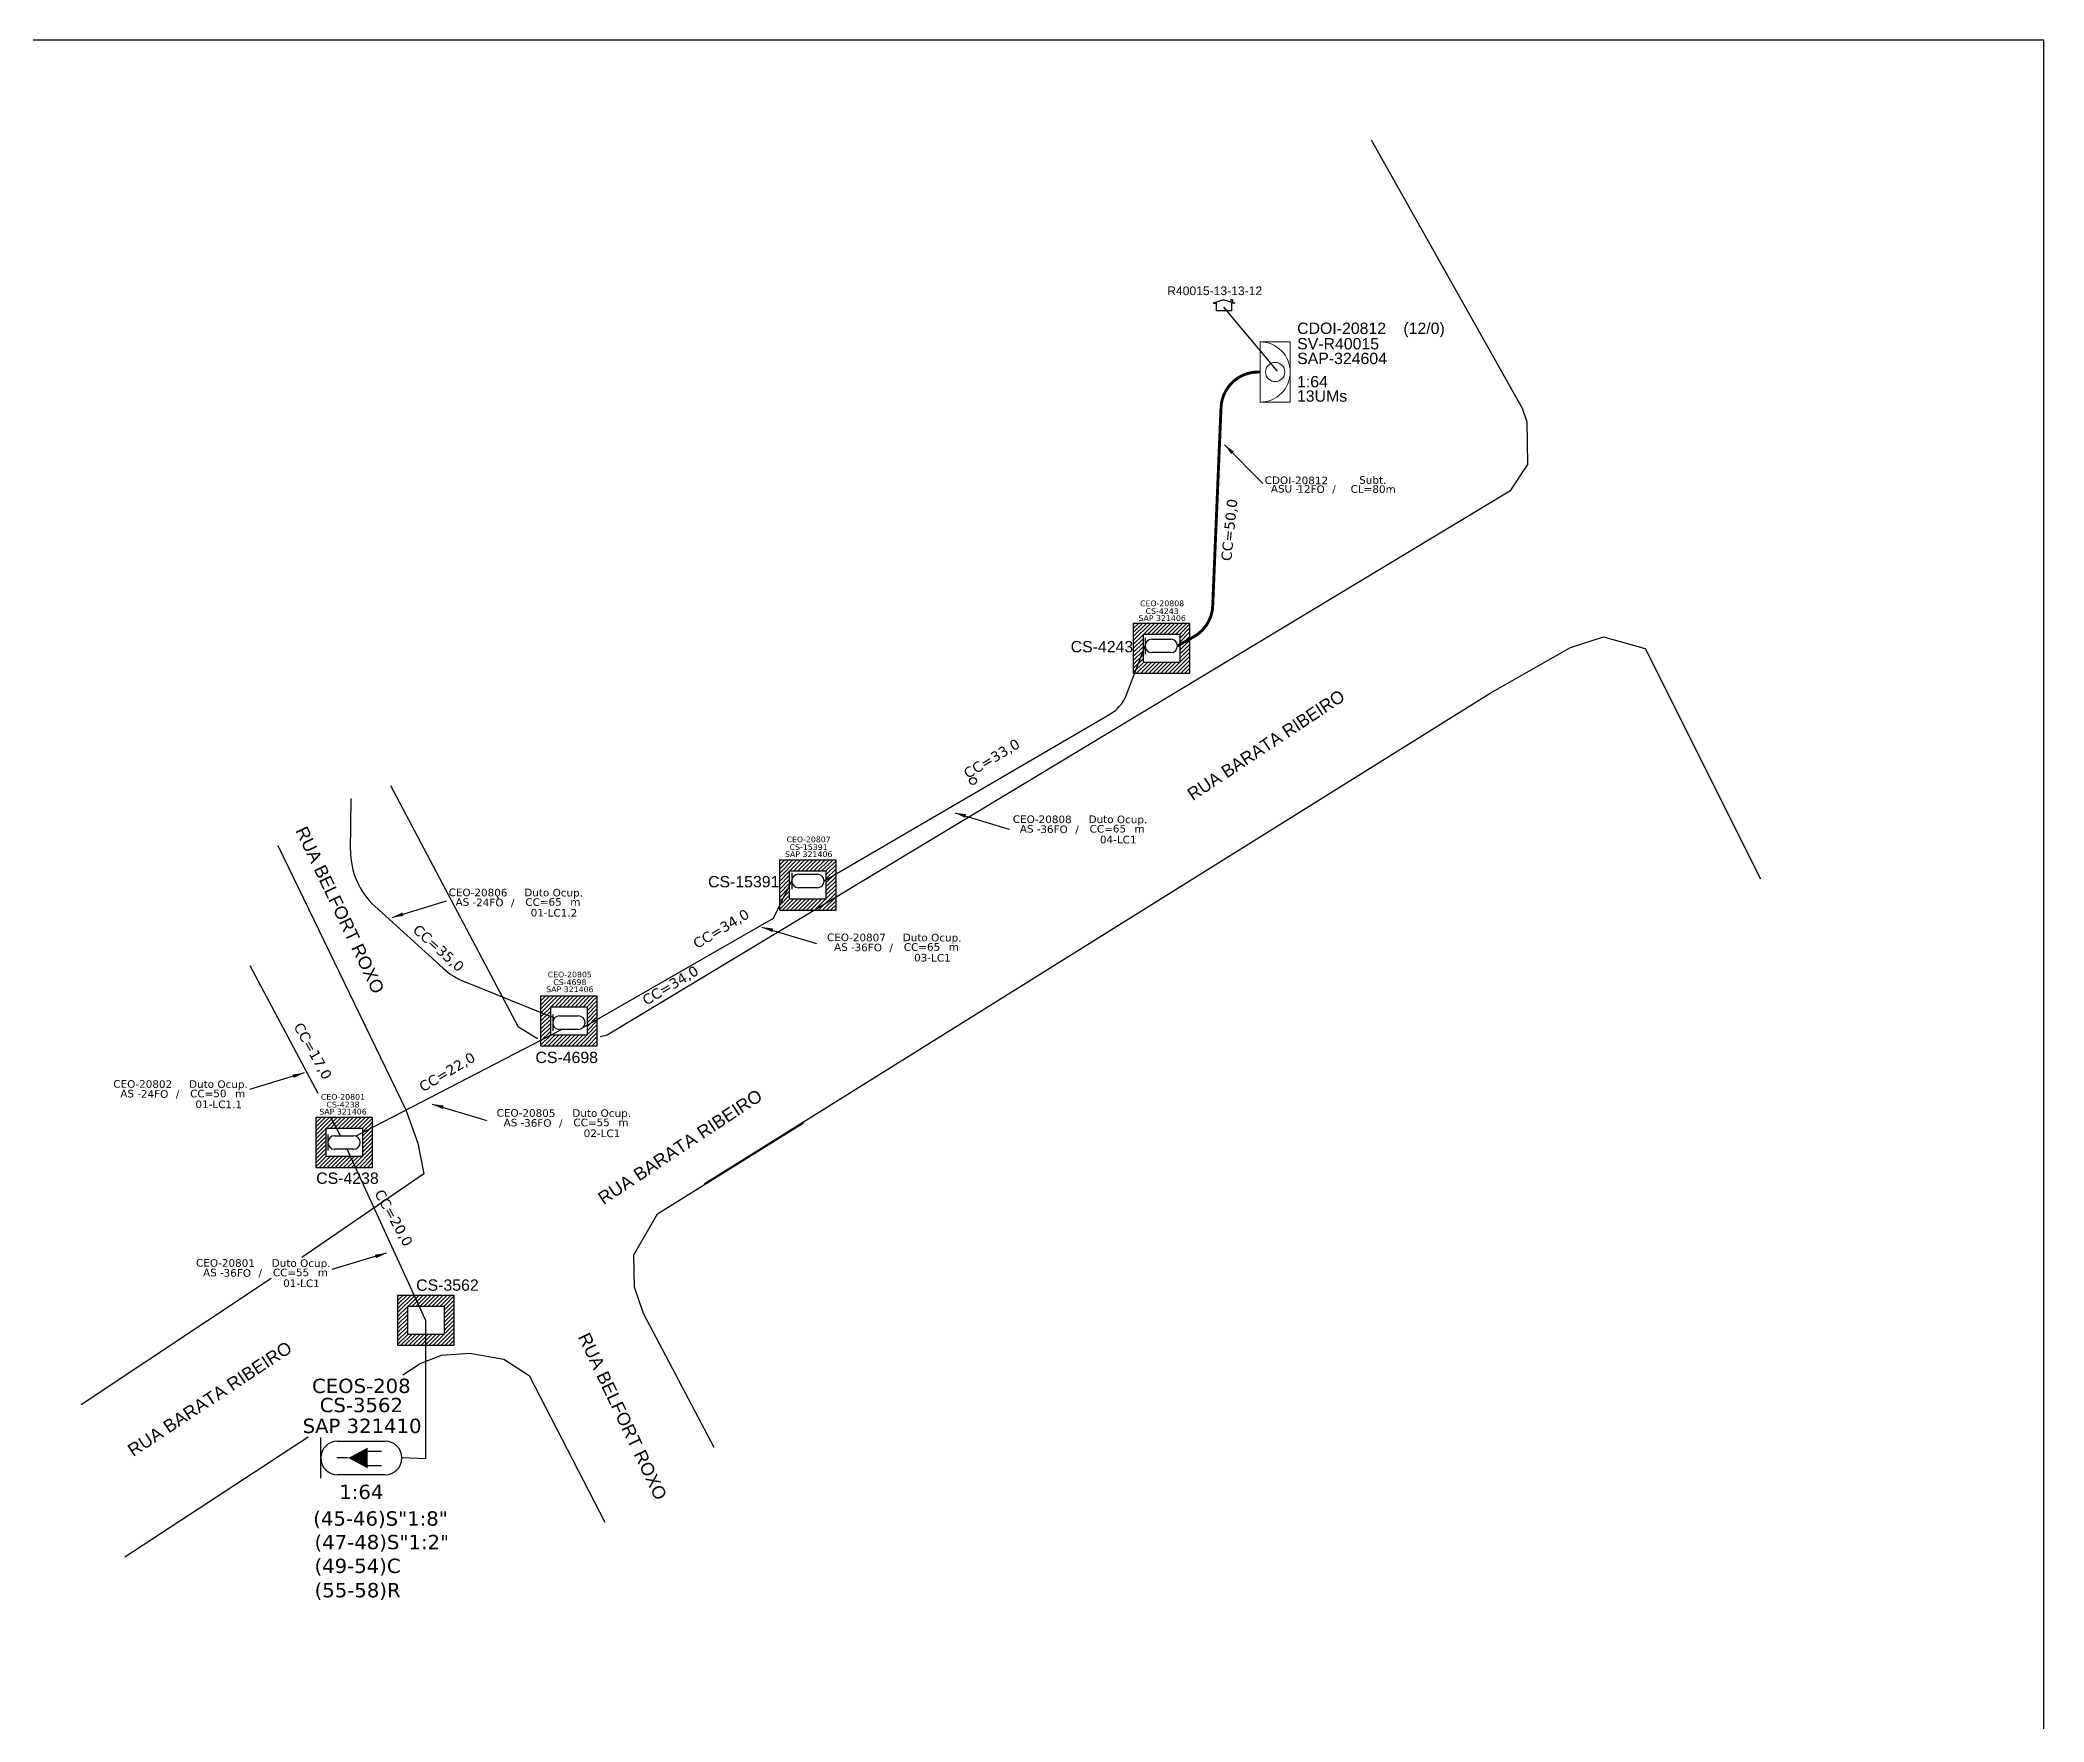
# Model space of a CAD drawing. Extents: x -4 to 837, y 1 to 595.
# Drawn here: x 483.4 to 837.2, y 298.3 to 595.3 of the extents above; entities that cross this region are included whole.
import ezdxf
from ezdxf.enums import TextEntityAlignment as Align

# ---------------------------------------------------------------- set-up
doc = ezdxf.new("R2010")
doc.units = 0
for name, color, linetype in [('10.0-Cartográfico', 4, 'Continuous'), ('10.1-Caixas Subterrâneas', 5, 'Continuous'), ('10.3-Nome das Ruas', 252, 'Continuous'), ('20.4-CEOS', 1, 'Continuous'), ('20.5-CEO', 1, 'Continuous'), ('CAP a instalar', 1, 'Continuous'), ('CAP_A_INSTALAR', 1, 'Continuous'), ('celulas gpon', 7, 'Continuous'), ('Drop', 140, 'Continuous'), ('label_cabos', 7, 'Continuous'), ('Legenda', 1, 'Continuous'), ('surveys', 7, 'Continuous'), ('surveys legendas', 7, 'Continuous')]:
    doc.layers.add(name, color=color, linetype=linetype)
doc.layers.add("20.0-LEGENDA DOS CDO'S", color=1, linetype='Continuous', lineweight=0)
doc.layers.add('20.1-CDO_INTERIOR', color=1, linetype='Continuous', lineweight=0)
doc.layers.add('EXTRA', color=50, linetype='Continuous', plot=False)
doc.styles.add('ARIAL', font='arial.ttf')
doc.styles.add('siredit', font='verdana.ttf')
doc.linetypes.add('FENCELINE1', pattern='A,0.25,-0.1,[133,ltypeshp.shx,S=0.1,R=0,X=-0.1,Y=0],-0.1,1', length=1.45)
doc.dimstyles.new('CC', dxfattribs={"dimtxt": 0.8, "dimasz": 2, "dimexe": 0.18, "dimexo": 0.0625, "dimgap": 0.09, "dimtad": 0, "dimdec": 0, "dimrnd": 1, "dimzin": 0, "dimdsep": 46, "dimtxsty": 'siredit', "dimblk": 'NONE', "dimcen": 0, "dimse1": 1, "dimse2": 1, "dimsd1": 1, "dimsd2": 1, "dimclrt": 7, "dimadec": 0, "dimazin": 0, "dimtfac": 1, "dimtdec": 0, "dimtofl": 0, "dimtmove": 0, "dimatfit": 3, "dimfxl": 0, "dimtolj": 1, "dimtzin": 0, "dimarcsym": 0})

# ---------------------------------------------------------------- blocks, each defined once
blk = doc.blocks.new('*X98')
at = {"color": 0, "linetype": 'Continuous'}
for p, q in [((-1.25, 0.34099), (-0.49099, 1.1)), ((-1.25, 0.517767), (-0.667767, 1.1)), ((-1.25, 0.694544), (-0.844544, 1.1)), ((-1.25, 0.87132), (-1.02132, 1.1)), ((-1.25, 1.048097), (-1.198097, 1.1)), ((-0.789214, 0.625), (-0.314214, 1.1)), ((-0.612437, 0.625), (-0.137437, 1.1)), ((-0.43566, 0.625), (0.03934, 1.1)), ((-0.258883, 0.625), (0.216117, 1.1)), ((-0.082107, 0.625), (0.392893, 1.1)), ((0.09467, 0.625), (0.56967, 1.1)), ((0.271447, 0.625), (0.746447, 1.1)), ((0.448223, 0.625), (0.923223, 1.1)), ((0.625, 0.625), (1.1, 1.1)), ((0.801777, 0.625), (1.25, 1.073223)), ((0.8035, 0.449947), (1.25, 0.896447)), ((-1.25, 0.164214), (-0.8035, 0.610714)), ((-1.25, -0.012563), (-0.8035, 0.433937)), ((-1.25, -0.18934), (-0.8035, 0.25716)), ((-1.25, -0.366117), (-0.8035, 0.080383)), ((0.8035, 0.27317), (1.25, 0.71967)), ((0.8035, 0.096393), (1.25, 0.542893)), ((0.8035, -0.080383), (1.25, 0.366117)), ((0.8035, -0.25716), (1.25, 0.18934)), ((0.8035, -0.433937), (1.25, 0.012563)), ((-1.25, -0.542893), (-0.8035, -0.096393)), ((-1.25, -0.71967), (-0.8035, -0.27317)), ((-1.25, -0.896447), (-0.8035, -0.449947)), ((-1.25, -1.073223), (-0.801777, -0.625)), ((-1.1, -1.1), (-0.625, -0.625)), ((-0.923223, -1.1), (-0.448223, -0.625)), ((-0.746447, -1.1), (-0.271447, -0.625)), ((-0.56967, -1.1), (-0.09467, -0.625)), ((-0.392893, -1.1), (0.082107, -0.625)), ((-0.216117, -1.1), (0.258883, -0.625)), ((-0.03934, -1.1), (0.43566, -0.625)), ((0.137437, -1.1), (0.612437, -0.625)), ((0.314214, -1.1), (0.789214, -0.625)), ((0.49099, -1.1), (1.25, -0.34099)), ((0.667767, -1.1), (1.25, -0.517767)), ((0.8035, -0.610714), (1.25, -0.164214)), ((0.844544, -1.1), (1.25, -0.694544)), ((1.02132, -1.1), (1.25, -0.87132)), ((1.198097, -1.1), (1.25, -1.048097))]:
    blk.add_line(p, q, dxfattribs=at)
blk = doc.blocks.new('_None')
blk = doc.blocks.new('Inst CB DT OCUP CFOA-SM-AS-80-TS-24')
at = {"layer": 'label_cabos', "color": 0, "style": 'siredit'}
for tag, flags, p in [('ID_ATIVIDADE', 3, (1.31, 2.67)), ('FATOR', 1, (11.56, 2.55))]:
    blk.add_attdef(tag, text='', height=1, rotation=359.69, dxfattribs=dict(at, flags=flags)).set_placement(p, align=Align.MIDDLE_CENTER)
for tag, p in [('TIPO_CABO', (1.76, 0)), ('DESTINO_CABO', (3.13, 1.26)), ('CABO', (4.69, -0.05)), ('/', (7.71, -0.05)), ('LANCE', (10.91, 0)), ('TIPO_CABO', (13.11, 1.24)), ('UND', (15.96, 0)), ('FID', (13.15, -1.41))]:
    blk.add_attdef(tag, text='', height=1, rotation=359.69, dxfattribs=at).set_placement(p, align=Align.MIDDLE_CENTER)
blk.add_attdef('QTDE', (12.43, -0.47), '', height=1, rotation=359.69, dxfattribs=at)
blk = doc.blocks.new('Inst CB DT OCUP CFOA-SM-AS-80-TS-36')
at = {"layer": 'label_cabos', "color": 0, "style": 'siredit'}
for tag, flags, p in [('ID_ATIVIDADE', 3, (1.31, 2.67)), ('FATOR', 1, (11.56, 2.55))]:
    blk.add_attdef(tag, text='', height=1, rotation=359.69, dxfattribs=dict(at, flags=flags)).set_placement(p, align=Align.MIDDLE_CENTER)
for tag, p in [('TIPO_CABO', (1.76, 0)), ('DESTINO_CABO', (3.13, 1.26)), ('CABO', (4.69, -0.05)), ('/', (7.71, -0.05)), ('LANCE', (10.91, 0)), ('TIPO_CABO', (13.11, 1.24)), ('UND', (15.96, 0)), ('FID', (13.15, -1.41))]:
    blk.add_attdef(tag, text='', height=1, rotation=359.69, dxfattribs=at).set_placement(p, align=Align.MIDDLE_CENTER)
blk.add_attdef('QTDE', (12.43, -0.47), '', height=1, rotation=359.69, dxfattribs=at)
blk = doc.blocks.new('*U100')
at = {"layer": '20.4-CEOS', "color": 7, "style": 'siredit'}
for tag, p in [('FIBRAS_SPLITTER', (0, 0)), ('FIBRAS_TOP_C', (0, -4.13)), ('RESERVA_FINAIS', (0, -5.46))]:
    blk.add_attdef(tag, p, '', height=1.01, dxfattribs=at)
for tag, p, flags in [('ID_ATIVIDADE', (0, -6.77), 3), ('FATOR', (0, -8.09), 1), ('QTDE', (0, -9.4), 1), ('FID', (0, -10.71), 1)]:
    blk.add_attdef(tag, p, '', height=1.01, dxfattribs=dict(at, flags=flags))
blk = doc.blocks.new('*U99')
at = {"layer": '20.4-CEOS', "color": 7, "style": 'siredit'}
blk.add_attdef('FIBRAS_SPLITTER', (0, 0), '', height=1.01, dxfattribs=at)
for tag, p, flags in [('ID_ATIVIDADE', (0, -1.48), 3), ('FATOR', (0, -2.79), 1), ('QTDE', (0, -4.11), 1), ('FID', (0, -5.42), 1)]:
    blk.add_attdef(tag, p, '', height=1.01, dxfattribs=dict(at, flags=flags))
blk = doc.blocks.new('SURVEY_SURVEY')
for p, q in [((0, 0.0000127), (-0.0000126, 0.000009)), ((-0.0000126, 0.000009), (-0.0000086, 0.000009)), ((-0.0000086, 0), (-0.0000086, 0.000009)), ((0.0000086, 0), (-0.0000086, 0)), ((0, 0.0000127), (0.0000126, 0.000009)), ((0.0000084, 0.0000132), (0.0000098, 0.0000132)), ((0.0000084, 0.0000103), (0.0000084, 0.0000132)), ((0.0000126, 0.000009), (0.0000086, 0.000009)), ((0.0000086, 0.000009), (0.0000086, 0)), ((0.0000098, 0.0000132), (0.0000098, 0.0000099))]:
    blk.add_line(p, q)
blk = doc.blocks.new('DV')
at = {"linetype": 'Continuous'}
blk.add_circle((0, 0), 0.00000275, dxfattribs=at)
blk = doc.blocks.new('LEGENDA DOS CABOS')
at = {"layer": 'EXTRA', "color": 0, "style": 'siredit'}
for tag, p in [('ID', (4.6, 0.97)), ('XX', (9.03, 0.97))]:
    blk.add_attdef(tag, text='', height=0.48, rotation=359.69, dxfattribs=at).set_placement(p, align=Align.MIDDLE_CENTER)
at = {"layer": 'Legenda', "color": 0, "style": 'siredit'}
for tag, p in [('TIPO_CABO', (1.31, 0)), ('CABO', (4.69, -0.05)), ('/', (6.81, -0.05)), ('METROS', (10.03, -0.05))]:
    blk.add_attdef(tag, text='', height=0.8, rotation=359.69, dxfattribs=at).set_placement(p, align=Align.MIDDLE_CENTER)

msp = doc.modelspace()

# ---------------------------------------------------------------- linework, layer by layer
for p, q in [((837.17, 595.26), (-3.83, 595.26)), ((837.17, 1.26), (837.17, 595.26))]:
    msp.add_line(p, q)
at = {"color": 0, "linetype": 'Continuous'}
for p, q in [((573.55, 424.55), (573.55, 424.55)), ((533.89, 403.09), (533.89, 403.09))]:
    msp.add_line(p, q, dxfattribs=at)
at = {"layer": '10.0-Cartográfico'}
for points in [[(718.37, 577.64), (745.05, 530.27), (745.88, 527.84), (745.93, 524.19), (745.98, 520.29), (742.88, 515.62), (583.52, 419.56)], [(600.65, 393.31), (739.39, 479.94), (753.61, 487.99), (759.39, 489.85), (766.78, 487.79), (787.14, 447.17)], [(571.22, 418.91), (567.89, 420.94), (545.32, 463.58)], [(525.36, 453.02), (547.98, 406.33), (550.09, 400.47), (551.18, 395.07), (529.64, 380.28)], [(564.11, 444), (564.27, 443.68)], [(608.51, 434.62), (583.52, 419.56), (582.27, 419.22)], [(592.41, 387.98), (618.17, 404.07)], [(602.39, 346.7), (589.93, 370.39), (588.32, 375.03), (588.24, 380.77), (592.41, 387.98)], [(524.19, 376.56), (490.67, 354.24)], [(547.46, 359.56), (550.49, 361.54), (554.25, 363.04), (559.29, 363.39), (565.3, 362.3), (569.75, 359.43), (583.11, 333.51)], [(498.38, 327.43), (530.71, 348.6)]]:
    msp.add_lwpolyline(points, dxfattribs=at)
at = {"layer": '10.1-Caixas Subterrâneas', "color": 30}
for p, q in [((676.39, 492.25), (676.39, 483.45)), ((686.4, 492.25), (676.39, 492.25)), ((686.4, 483.45), (686.4, 492.25)), ((678.18, 485.35), (678.18, 490.35)), ((678.18, 490.35), (684.61, 490.35)), ((684.61, 490.35), (684.61, 485.35)), ((684.61, 485.35), (678.18, 485.35)), ((676.39, 483.45), (686.4, 483.45)), ((613.93, 450.44), (613.93, 441.63)), ((623.93, 450.44), (613.93, 450.44)), ((623.93, 441.63), (623.93, 450.44)), ((615.71, 443.54), (615.71, 448.54)), ((615.71, 448.54), (622.15, 448.54)), ((622.15, 448.54), (622.15, 443.54)), ((622.15, 443.54), (615.71, 443.54)), ((613.93, 441.63), (623.93, 441.63)), ((571.76, 426.45), (571.76, 417.65)), ((581.77, 426.45), (571.76, 426.45)), ((573.55, 419.55), (573.55, 424.55)), ((573.55, 424.55), (579.98, 424.55)), ((579.98, 424.55), (579.98, 419.55)), ((581.77, 417.65), (581.77, 426.45)), ((571.76, 417.65), (581.77, 417.65)), ((579.98, 419.55), (573.55, 419.55)), ((532.1, 404.99), (532.1, 396.18)), ((542.1, 404.99), (532.1, 404.99)), ((542.1, 396.18), (542.1, 404.99)), ((533.89, 398.08), (533.89, 403.09)), ((533.89, 403.09), (540.32, 403.09)), ((540.32, 403.09), (540.32, 398.08)), ((540.32, 398.08), (533.89, 398.08)), ((532.1, 396.18), (542.1, 396.18)), ((546.52, 373.58), (546.52, 364.78)), ((556.52, 373.58), (546.52, 373.58)), ((548.3, 371.68), (548.3, 371.68)), ((548.3, 366.68), (548.3, 371.68)), ((548.3, 371.68), (554.74, 371.68)), ((554.74, 371.68), (554.74, 366.68)), ((556.52, 364.78), (556.52, 373.58)), ((546.52, 364.78), (556.52, 364.78)), ((554.74, 366.68), (548.3, 366.68))]:
    msp.add_line(p, q, dxfattribs=at)
at = {"layer": '20.1-CDO_INTERIOR', "lineweight": 18}
msp.add_lwpolyline([(704.11, 531.32), (704.12, 541.95), (698.8, 541.96), (698.79, 531.32)], close=True, dxfattribs=at)
msp.add_circle((701.45, 536.64), 1.7, dxfattribs=at)
msp.add_arc((698.79, 536.64), 5.32, 269.9724, 89.9724, dxfattribs=at)
at = {"layer": '20.4-CEOS', "color": 7}
for p, q in [((535.93, 347.86), (544.3, 347.86)), ((544.3, 341.89), (535.93, 341.89))]:
    msp.add_line(p, q, dxfattribs=at)
for points in [[(532.95, 341.28), (532.95, 348.47)], [(537.81, 344.87), (535.79, 344.87)], [(541.11, 346.06), (543.65, 346.06)], [(541.11, 343.57), (543.65, 343.57)]]:
    msp.add_lwpolyline(points, dxfattribs=at)
msp.add_lwpolyline([(537.81, 344.87, 0, 3.68, 0), (541.26, 344.87, 3.68, 3.68, 0)], format="xyseb", dxfattribs=at)
for centre, start, end in [((535.93, 344.87), 90, 270), ((544.3, 344.87), 270, 90)]:
    msp.add_arc(centre, 2.98, start, end, dxfattribs=at)
at = {"layer": '20.5-CEO', "color": 5}
for p, q in [((679.68, 489.45), (683.01, 489.45)), ((683.01, 487.08), (679.68, 487.08))]:
    msp.add_line(p, q, dxfattribs=at)
at = {"layer": '20.5-CEO', "color": 7}
for p, q in [((617.29, 447.96), (620.63, 447.96)), ((620.63, 445.58), (617.29, 445.58)), ((575.09, 422.93), (578.42, 422.93)), ((578.42, 420.55), (575.09, 420.55)), ((535.39, 401.77), (538.73, 401.77)), ((538.73, 399.39), (535.39, 399.39))]:
    msp.add_line(p, q, dxfattribs=at)
at = {"layer": '20.5-CEO', "color": 5}
msp.add_lwpolyline([(678.49, 489.7), (678.49, 486.83)], dxfattribs=at)
at = {"layer": '20.5-CEO', "color": 7}
for points in [[(616.11, 448.2), (616.11, 445.34)], [(573.9, 423.18), (573.9, 420.31)], [(534.2, 402.02), (534.2, 399.15)]]:
    msp.add_lwpolyline(points, dxfattribs=at)
at = {"layer": '20.5-CEO', "color": 5}
for centre, start, end in [((679.68, 488.27), 90, 270), ((683.01, 488.27), 270, 90)]:
    msp.add_arc(centre, 1.19, start, end, dxfattribs=at)
at = {"layer": '20.5-CEO', "color": 7}
for centre, start, end in [((617.29, 446.77), 90, 270), ((620.63, 446.77), 270, 90), ((575.09, 421.74), 90, 270), ((578.42, 421.74), 270, 90), ((535.39, 400.58), 90, 270), ((538.73, 400.58), 270, 90)]:
    msp.add_arc(centre, 1.19, start, end, dxfattribs=at)
at = {"layer": 'CAP a instalar', "color": 1, "linetype": 'FENCELINE1', "ltscale": 5, "const_width": 0.513}
msp.add_lwpolyline([(684.2, 488.27), (687.08, 489.89, 0.259876), (690.42, 495.32), (691.89, 530.36, -0.40112), (698.42, 536.64), (698.79, 536.64)], format="xyb", dxfattribs=at)
at = {"layer": 'CAP_A_INSTALAR', "color": 7, "linetype": 'FENCELINE1', "ltscale": 4}
for p, q in [((675.09, 479.35), (678.49, 488.27)), ((621.82, 446.81), (672.38, 476.29)), ((538.21, 452.15), (538.3, 461.32)), ((554.57, 431.34), (542.5, 442.32)), ((579.19, 420.83), (612.87, 440.18)), ((532.48, 409.24), (520.51, 431.76)), ((574.23, 422.56), (558.51, 428.88)), ((539.08, 401.72), (575.44, 420.55)), ((536.46, 401.77), (534.66, 405.14)), ((551.46, 369.26), (537.63, 399.39)), ((551.46, 369.26), (551.46, 344.69))]:
    msp.add_line(p, q, dxfattribs=at)
at = {"layer": 'CAP_A_INSTALAR', "color": 7, "linetype": 'FENCELINE1', "ltscale": 2}
msp.add_line((551.46, 344.69), (547.28, 344.87), dxfattribs=at)
at = {"layer": 'CAP_A_INSTALAR', "color": 7, "linetype": 'FENCELINE1', "ltscale": 4}
msp.add_lwpolyline([(612.87, 440.18), (616.11, 446.77)], dxfattribs=at)
for centre, radius, start, end in [((669.08, 481.95), 6.55, 300.2435, 336.5953), ((551.31, 452.02), 13.1, 179.4158, 227.7238), ((563.39, 441.04), 13.1, 227.7238, 248.1201)]:
    msp.add_arc(centre, radius, start, end, dxfattribs=at)
at = {"layer": 'Drop'}
msp.add_lwpolyline([(701.89, 536.79), (692.4, 548.09)], dxfattribs=at)

# ---------------------------------------------------------------- block references
at = {"layer": '10.0-Cartográfico', "xscale": 225344.1066210739, "yscale": 225344.1066210739, "zscale": 225344.1066210739}
msp.add_blockref('DV', (648.1, 464.43), dxfattribs=at)
at = {"layer": '10.1-Caixas Subterrâneas', "color": 30, "xscale": 4.002008514044487, "yscale": 4.002008514044487, "zscale": 8.004017028088974}
for p, rotation in [((681.4, 487.85), 180.0000000000622), ((618.93, 446.04), 180.0000000000622), ((576.77, 422.05), 180.0000000000622), ((537.1, 400.59), 180.0000000000625), ((551.52, 369.18), 180.0000000000625)]:
    msp.add_blockref('*X98', p, dxfattribs=dict(at, rotation=rotation))
at = {"layer": '20.4-CEOS', "color": 0, "lineweight": 0}
ref = msp.add_blockref('*U100', (531.63, 332.92), dxfattribs=dict(at, xscale=2.502916989790335, yscale=2.502916989790335, zscale=2.502916989790335))
ref.add_attrib('FIBRAS_SPLITTER', '(45-46)S"1:8"', (531.63, 332.92), dxfattribs={"color": 7, "height": 2.5271, "style": 'siredit'})
ref.add_attrib('FIBRAS_TOP_C', '(49-54)C', (531.85, 324.56), dxfattribs={"color": 7, "height": 2.527, "style": 'siredit'})
ref.add_attrib('RESERVA_FINAIS', '(55-58)R', (531.87, 320.27), dxfattribs={"color": 7, "height": 2.527, "style": 'siredit'})
at = {"layer": '20.4-CEOS', "color": 0, "lineweight": 0, "xscale": 2.502916989790335, "yscale": 2.502916989790335, "zscale": 2.502916989790335}
msp.add_blockref('*U99', (531.85, 328.76), dxfattribs=at).add_auto_attribs({'FIBRAS_SPLITTER': '(47-48)S"1:2"'})
at = {"layer": 'label_cabos', "color": 0, "lineweight": 0}
ref = msp.add_blockref('LEGENDA DOS CABOS', (699.53, 515.33), dxfattribs=dict(at, xscale=1.338808824247967, yscale=1.338808824247967, zscale=1.338808824247967))
ref.add_attrib('ID', 'CDOI-20812', dxfattribs={"color": 0, "height": 1.339, "rotation": 359.69, "style": 'siredit'}).set_placement((705.2, 517.51), align=Align.MIDDLE_CENTER)
ref.add_attrib('CABO', '12FO', dxfattribs={"color": 0, "height": 1.339, "rotation": 359.69, "style": 'siredit'}).set_placement((707.78, 515.97), align=Align.MIDDLE_CENTER)
ref.add_attrib('METROS', 'CL=80m', dxfattribs={"color": 0, "height": 1.339, "rotation": 359.69, "style": 'siredit'}).set_placement((718.75, 515.97), align=Align.MIDDLE_CENTER)
ref.add_attrib('XX', 'Subt.', dxfattribs={"color": 0, "height": 1.339, "rotation": 359.69, "style": 'siredit'}).set_placement((718.68, 517.57), align=Align.MIDDLE_CENTER)
ref.add_attrib('/', '/', dxfattribs={"color": 0, "height": 1.34, "rotation": 359.69, "style": 'siredit'}).set_placement((711.83, 515.97), align=Align.MIDDLE_CENTER)
ref.add_attrib('TIPO_CABO', 'ASU -', dxfattribs={"color": 0, "height": 1.339, "rotation": 359.69, "style": 'siredit'}).set_placement((703.19, 516.03), align=Align.MIDDLE_CENTER)
ref = msp.add_blockref('Inst CB DT OCUP CFOA-SM-AS-80-TS-36', (656.14, 455.97), dxfattribs=dict(at, xscale=1.338808824247967, yscale=1.338808824247967, zscale=1.338808824247967))
ref.add_attrib('DESTINO_CABO', 'CEO-20808', dxfattribs={"color": 0, "height": 1.339, "rotation": 359.69, "style": 'siredit'}).set_placement((660.33, 457.66), align=Align.MIDDLE_CENTER)
ref.add_attrib('CABO', '36FO', dxfattribs={"color": 0, "height": 1.339, "rotation": 359.69, "style": 'siredit'}).set_placement((662.41, 455.9), align=Align.MIDDLE_CENTER)
ref.add_attrib('TIPO_CABO', 'Duto Ocup.', dxfattribs={"color": 0, "height": 1.339, "rotation": 359.69, "style": 'siredit'}).set_placement((673.69, 457.64), align=Align.MIDDLE_CENTER)
ref.add_attrib('/', '/', dxfattribs={"color": 0, "height": 1.34, "rotation": 359.69, "style": 'siredit'}).set_placement((666.47, 455.9), align=Align.MIDDLE_CENTER)
ref.add_attrib('TIPO_CABO', 'AS - ', dxfattribs={"color": 0, "height": 1.339, "rotation": 359.69, "style": 'siredit'}).set_placement((658.5, 455.97), align=Align.MIDDLE_CENTER)
ref.add_attrib('FID', '04-LC1', dxfattribs={"color": 0, "height": 1.339, "rotation": 359.69, "style": 'siredit'}).set_placement((673.74, 454.08), align=Align.MIDDLE_CENTER)
ref.add_attrib('LANCE', 'CC=', dxfattribs={"color": 0, "height": 1.339, "rotation": 359.69, "style": 'siredit'}).set_placement((670.74, 455.97), align=Align.MIDDLE_CENTER)
ref.add_attrib('QTDE', '65', (672.78, 455.34), dxfattribs={"color": 0, "height": 1.339, "rotation": 359.69, "style": 'siredit'})
ref.add_attrib('UND', 'm', dxfattribs={"color": 0, "height": 1.34, "rotation": 359.69, "style": 'siredit'}).set_placement((677.51, 455.97), align=Align.MIDDLE_CENTER)
ref = msp.add_blockref('Inst CB DT OCUP CFOA-SM-AS-80-TS-24', (556.52, 443.04), dxfattribs=dict(at, xscale=1.338808824247967, yscale=1.338808824247967, zscale=1.338808824247967))
ref.add_attrib('DESTINO_CABO', 'CEO-20806', dxfattribs={"color": 0, "height": 1.339, "rotation": 359.69, "style": 'siredit'}).set_placement((560.72, 444.73), align=Align.MIDDLE_CENTER)
ref.add_attrib('CABO', '24FO', dxfattribs={"color": 0, "height": 1.339, "rotation": 359.69, "style": 'siredit'}).set_placement((562.8, 442.97), align=Align.MIDDLE_CENTER)
ref.add_attrib('TIPO_CABO', 'Duto Ocup.', dxfattribs={"color": 0, "height": 1.339, "rotation": 359.69, "style": 'siredit'}).set_placement((574.07, 444.71), align=Align.MIDDLE_CENTER)
ref.add_attrib('/', '/', dxfattribs={"color": 0, "height": 1.34, "rotation": 359.69, "style": 'siredit'}).set_placement((566.85, 442.97), align=Align.MIDDLE_CENTER)
ref.add_attrib('TIPO_CABO', 'AS - ', dxfattribs={"color": 0, "height": 1.339, "rotation": 359.69, "style": 'siredit'}).set_placement((558.88, 443.04), align=Align.MIDDLE_CENTER)
ref.add_attrib('FID', '01-LC1.2', dxfattribs={"color": 0, "height": 1.339, "rotation": 359.69, "style": 'siredit'}).set_placement((574.13, 441.15), align=Align.MIDDLE_CENTER)
ref.add_attrib('LANCE', 'CC=', dxfattribs={"color": 0, "height": 1.339, "rotation": 359.69, "style": 'siredit'}).set_placement((571.13, 443.04), align=Align.MIDDLE_CENTER)
ref.add_attrib('QTDE', '65', (573.16, 442.41), dxfattribs={"color": 0, "height": 1.339, "rotation": 359.69, "style": 'siredit'})
ref.add_attrib('UND', 'm', dxfattribs={"color": 0, "height": 1.34, "rotation": 359.69, "style": 'siredit'}).set_placement((577.9, 443.04), align=Align.MIDDLE_CENTER)
ref = msp.add_blockref('Inst CB DT OCUP CFOA-SM-AS-80-TS-36', (623.34, 435.1), dxfattribs=dict(at, xscale=1.338808824247967, yscale=1.338808824247967, zscale=1.338808824247967))
ref.add_attrib('DESTINO_CABO', 'CEO-20807', dxfattribs={"color": 0, "height": 1.339, "rotation": 359.69, "style": 'siredit'}).set_placement((627.53, 436.79), align=Align.MIDDLE_CENTER)
ref.add_attrib('CABO', '36FO', dxfattribs={"color": 0, "height": 1.339, "rotation": 359.69, "style": 'siredit'}).set_placement((629.61, 435.03), align=Align.MIDDLE_CENTER)
ref.add_attrib('TIPO_CABO', 'Duto Ocup.', dxfattribs={"color": 0, "height": 1.339, "rotation": 359.69, "style": 'siredit'}).set_placement((640.89, 436.77), align=Align.MIDDLE_CENTER)
ref.add_attrib('/', '/', dxfattribs={"color": 0, "height": 1.34, "rotation": 359.69, "style": 'siredit'}).set_placement((633.67, 435.03), align=Align.MIDDLE_CENTER)
ref.add_attrib('TIPO_CABO', 'AS - ', dxfattribs={"color": 0, "height": 1.339, "rotation": 359.69, "style": 'siredit'}).set_placement((625.7, 435.09), align=Align.MIDDLE_CENTER)
ref.add_attrib('FID', '03-LC1', dxfattribs={"color": 0, "height": 1.339, "rotation": 359.69, "style": 'siredit'}).set_placement((640.94, 433.21), align=Align.MIDDLE_CENTER)
ref.add_attrib('LANCE', 'CC=', dxfattribs={"color": 0, "height": 1.339, "rotation": 359.69, "style": 'siredit'}).set_placement((637.94, 435.1), align=Align.MIDDLE_CENTER)
ref.add_attrib('QTDE', '65', (639.98, 434.46), dxfattribs={"color": 0, "height": 1.339, "rotation": 359.69, "style": 'siredit'})
ref.add_attrib('UND', 'm', dxfattribs={"color": 0, "height": 1.34, "rotation": 359.69, "style": 'siredit'}).set_placement((644.71, 435.1), align=Align.MIDDLE_CENTER)
ref = msp.add_blockref('Inst CB DT OCUP CFOA-SM-AS-80-TS-24', (497.34, 409.22), dxfattribs=dict(at, xscale=1.338808824247967, yscale=1.338808824247967, zscale=1.338808824247967))
ref.add_attrib('DESTINO_CABO', 'CEO-20802', dxfattribs={"color": 0, "height": 1.339, "rotation": 359.69, "style": 'siredit'}).set_placement((501.53, 410.91), align=Align.MIDDLE_CENTER)
ref.add_attrib('CABO', '24FO', dxfattribs={"color": 0, "height": 1.339, "rotation": 359.69, "style": 'siredit'}).set_placement((503.62, 409.15), align=Align.MIDDLE_CENTER)
ref.add_attrib('TIPO_CABO', 'Duto Ocup.', dxfattribs={"color": 0, "height": 1.339, "rotation": 359.69, "style": 'siredit'}).set_placement((514.89, 410.88), align=Align.MIDDLE_CENTER)
ref.add_attrib('/', '/', dxfattribs={"color": 0, "height": 1.34, "rotation": 359.69, "style": 'siredit'}).set_placement((507.67, 409.15), align=Align.MIDDLE_CENTER)
ref.add_attrib('TIPO_CABO', 'AS - ', dxfattribs={"color": 0, "height": 1.339, "rotation": 359.69, "style": 'siredit'}).set_placement((499.7, 409.21), align=Align.MIDDLE_CENTER)
ref.add_attrib('FID', '01-LC1.1', dxfattribs={"color": 0, "height": 1.339, "rotation": 359.69, "style": 'siredit'}).set_placement((514.94, 407.32), align=Align.MIDDLE_CENTER)
ref.add_attrib('LANCE', 'CC=', dxfattribs={"color": 0, "height": 1.339, "rotation": 359.69, "style": 'siredit'}).set_placement((511.95, 409.22), align=Align.MIDDLE_CENTER)
ref.add_attrib('QTDE', '50', (513.98, 408.58), dxfattribs={"color": 0, "height": 1.339, "rotation": 359.69, "style": 'siredit'})
ref.add_attrib('UND', 'm', dxfattribs={"color": 0, "height": 1.34, "rotation": 359.69, "style": 'siredit'}).set_placement((518.72, 409.22), align=Align.MIDDLE_CENTER)
ref = msp.add_blockref('Inst CB DT OCUP CFOA-SM-AS-80-TS-36', (565, 404.1), dxfattribs=dict(at, xscale=1.338808824247967, yscale=1.338808824247967, zscale=1.338808824247967))
ref.add_attrib('DESTINO_CABO', 'CEO-20805', dxfattribs={"color": 0, "height": 1.339, "rotation": 359.69, "style": 'siredit'}).set_placement((569.2, 405.79), align=Align.MIDDLE_CENTER)
ref.add_attrib('CABO', '36FO', dxfattribs={"color": 0, "height": 1.339, "rotation": 359.69, "style": 'siredit'}).set_placement((571.28, 404.03), align=Align.MIDDLE_CENTER)
ref.add_attrib('TIPO_CABO', 'Duto Ocup.', dxfattribs={"color": 0, "height": 1.339, "rotation": 359.69, "style": 'siredit'}).set_placement((582.55, 405.77), align=Align.MIDDLE_CENTER)
ref.add_attrib('/', '/', dxfattribs={"color": 0, "height": 1.34, "rotation": 359.69, "style": 'siredit'}).set_placement((575.33, 404.03), align=Align.MIDDLE_CENTER)
ref.add_attrib('TIPO_CABO', 'AS - ', dxfattribs={"color": 0, "height": 1.339, "rotation": 359.69, "style": 'siredit'}).set_placement((567.36, 404.1), align=Align.MIDDLE_CENTER)
ref.add_attrib('FID', '02-LC1', dxfattribs={"color": 0, "height": 1.339, "rotation": 359.69, "style": 'siredit'}).set_placement((582.61, 402.21), align=Align.MIDDLE_CENTER)
ref.add_attrib('LANCE', 'CC=', dxfattribs={"color": 0, "height": 1.339, "rotation": 359.69, "style": 'siredit'}).set_placement((579.61, 404.11), align=Align.MIDDLE_CENTER)
ref.add_attrib('QTDE', '55', (581.64, 403.47), dxfattribs={"color": 0, "height": 1.339, "rotation": 359.69, "style": 'siredit'})
ref.add_attrib('UND', 'm', dxfattribs={"color": 0, "height": 1.34, "rotation": 359.69, "style": 'siredit'}).set_placement((586.38, 404.11), align=Align.MIDDLE_CENTER)
ref = msp.add_blockref('Inst CB DT OCUP CFOA-SM-AS-80-TS-36', (511.94, 377.62), dxfattribs=dict(at, xscale=1.338808824247967, yscale=1.338808824247967, zscale=1.338808824247967))
ref.add_attrib('DESTINO_CABO', 'CEO-20801', dxfattribs={"color": 0, "height": 1.339, "rotation": 359.69, "style": 'siredit'}).set_placement((516.14, 379.31), align=Align.MIDDLE_CENTER)
ref.add_attrib('CABO', '36FO', dxfattribs={"color": 0, "height": 1.339, "rotation": 359.69, "style": 'siredit'}).set_placement((518.22, 377.55), align=Align.MIDDLE_CENTER)
ref.add_attrib('TIPO_CABO', 'Duto Ocup.', dxfattribs={"color": 0, "height": 1.339, "rotation": 359.69, "style": 'siredit'}).set_placement((529.49, 379.28), align=Align.MIDDLE_CENTER)
ref.add_attrib('/', '/', dxfattribs={"color": 0, "height": 1.34, "rotation": 359.69, "style": 'siredit'}).set_placement((522.27, 377.55), align=Align.MIDDLE_CENTER)
ref.add_attrib('TIPO_CABO', 'AS - ', dxfattribs={"color": 0, "height": 1.339, "rotation": 359.69, "style": 'siredit'}).set_placement((514.3, 377.61), align=Align.MIDDLE_CENTER)
ref.add_attrib('FID', '01-LC1', dxfattribs={"color": 0, "height": 1.339, "rotation": 359.69, "style": 'siredit'}).set_placement((529.55, 375.72), align=Align.MIDDLE_CENTER)
ref.add_attrib('LANCE', 'CC=', dxfattribs={"color": 0, "height": 1.339, "rotation": 359.69, "style": 'siredit'}).set_placement((526.55, 377.62), align=Align.MIDDLE_CENTER)
ref.add_attrib('QTDE', '55', (528.58, 376.98), dxfattribs={"color": 0, "height": 1.339, "rotation": 359.69, "style": 'siredit'})
ref.add_attrib('UND', 'm', dxfattribs={"color": 0, "height": 1.34, "rotation": 359.69, "style": 'siredit'}).set_placement((533.32, 377.62), align=Align.MIDDLE_CENTER)
at = {"layer": 'surveys', "color": 151, "xscale": 153080.0571741074, "yscale": 153080.0571741074, "zscale": 153080.0571741074}
msp.add_blockref('SURVEY_SURVEY', (692.41, 547.44), dxfattribs=at)

# ---------------------------------------------------------------- texts
at = {"layer": '10.1-Caixas Subterrâneas', "color": 30, "style": 'ARIAL'}
for s, p in [('CS-4243', (665.35, 487.14)), ('CS-15391', (601.33, 445.64)), ('CS-4698', (570.86, 414.61)), ('CS-4238', (532.15, 393.28)), ('CS-3562', (549.8, 374.4))]:
    msp.add_text(s, height=2.002, dxfattribs=at).set_placement(p)
at = {"layer": '10.3-Nome das Ruas'}
msp.add_text('RUA BARATA RIBEIRO', height=2.2534, rotation=33.5549, dxfattribs=at).set_placement((686.91, 460.85))
at = {"layer": '10.3-Nome das Ruas', "color": 5, "style": 'ARIAL'}
for s, rotation, p in [('RUA BELFORT ROXO', 295.415, (528.44, 455.69)), ('RUA BARATA RIBEIRO', 33.5549, (582.87, 389.5)), ('RUA BARATA RIBEIRO', 33.5549, (499.84, 345)), ('RUA BELFORT ROXO', 295.415, (578.32, 366.28))]:
    msp.add_text(s, height=2.2534, rotation=rotation, dxfattribs=at).set_placement(p)
at = {"layer": "20.0-LEGENDA DOS CDO'S", "color": 1, "style": 'ARIAL'}
for s, p in [('CDOI-20812', (705.33, 543.37)), ('SV-R40015', (705.33, 540.64)), ('1:64', (705.31, 533.94)), ('13UMs', (705.3, 531.4))]:
    msp.add_text(s, height=2.002, rotation=359.9724, dxfattribs=at).set_placement(p)
for s, p in [('        (12/0)', (724.63, 543.36)), (' SAP-324604', (712.87, 538.04))]:
    msp.add_text(s, height=2.0023, rotation=359.9724, dxfattribs=at).set_placement(p, align=Align.CENTER)
at = {"layer": '20.4-CEOS', "color": 5, "style": 'siredit'}
msp.add_text('CEO-20808', height=1.003, dxfattribs=at).set_placement((681.49, 496.29), align=Align.TOP_CENTER)
at = {"layer": '20.4-CEOS', "color": 7, "style": 'siredit'}
for s, height, p in [('CEO-20807', 1.003, (619.09, 454.61)), ('CEO-20805', 1.003, (576.92, 430.75)), ('CEO-20801', 1.003, (536.88, 409.15)), ('CEOS-208', 2.527, (540.12, 358.87)), ('CS-3562', 2.527, (540.12, 355.49)), ('SAP 321410', 2.527, (540.25, 351.81)), ('1:64', 2.527, (540.12, 340.15))]:
    msp.add_text(s, height=height, dxfattribs=at).set_placement(p, align=Align.TOP_CENTER)
at = {"layer": '20.5-CEO', "color": 5, "style": 'siredit'}
for s, p in [('SAP 321406', (681.5, 493.68)), ('CS-4243', (681.5, 494.93))]:
    msp.add_text(s, height=1.007, dxfattribs=at).set_placement(p, align=Align.TOP_CENTER)
at = {"layer": '20.5-CEO', "color": 7, "style": 'siredit'}
for s, p in [('CS-15391', (619.1, 453.25)), ('SAP 321406', (619.1, 452)), ('SAP 321406', (576.93, 428.14)), ('CS-4698', (576.93, 429.39)), ('CS-4238', (536.89, 407.78)), ('SAP 321406', (536.89, 406.53))]:
    msp.add_text(s, height=1.007, dxfattribs=at).set_placement(p, align=Align.TOP_CENTER)
at = {"layer": 'celulas gpon', "color": 3, "style": 'siredit'}
for s, rotation, p in [('CC=50,0', 84.2662, (693.69, 503.19)), ('CC=35,0', 318.2697, (549.06, 437.9)), ('CC=34,0', 31.0372, (590.42, 424.72)), ('CC=17,0', 299.2285, (528.1, 421.1)), ('CC=22,0', 31.0372, (551.01, 409.43)), ('CC=20,0', 299.2285, (542.37, 391.64))]:
    msp.add_text(s, height=1.799, rotation=rotation, dxfattribs=at).set_placement(p)
at = {"layer": 'celulas gpon', "style": 'siredit'}
for s, p in [('CC=33,0', (647.15, 464.78)), ('CC=34,0', (599.38, 434.72))]:
    msp.add_text(s, height=1.799, rotation=31.0372, dxfattribs=at).set_placement(p)
at = {"layer": 'surveys legendas', "color": 0, "style": 'ARIAL'}
msp.add_text('R40015-13-13-12', height=1.5308, dxfattribs=at).set_placement((682.39, 550.22))

# ---------------------------------------------------------------- leaders
at = {"layer": 'label_cabos'}
for points in [[(692.52, 523.8), (699.29, 516.96)], [(644.88, 458.82), (654.5, 455.9)], [(545.56, 440.32), (555.18, 443.24)], [(610.84, 438.62), (620.47, 435.7)], [(530, 412.86), (520.38, 409.94)], [(552.64, 407.37), (562.26, 404.46)], [(544.53, 381.04), (534.91, 378.13)]]:
    msp.add_leader(points, dimstyle='CC', override={"dimgap": 0.09, "dimtad": 0}, dxfattribs=at)

doc.saveas('drawing.dxf')
